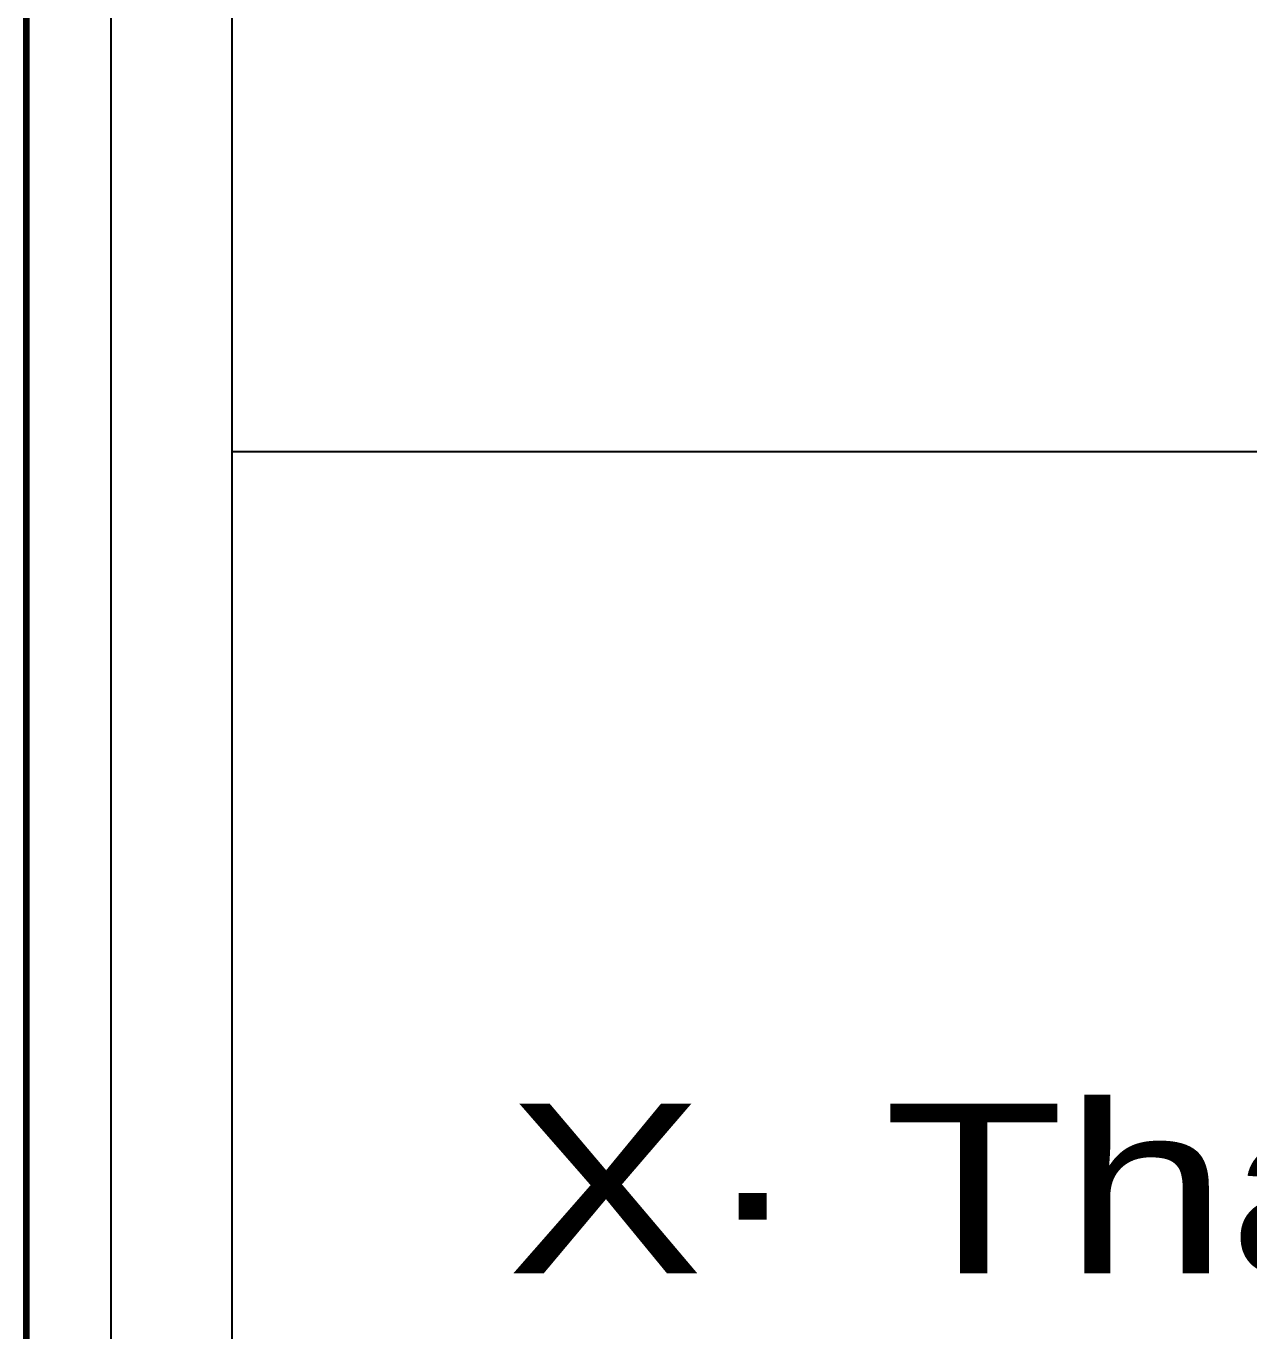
# Model space of a CAD drawing. Header units: metres. Extents: x 547915 to 556085, y 1814738 to 1822008.
# Drawn here: x 547915 to 548419, y 1818637 to 1819175 of the extents above; entities that cross this region are included whole.
import ezdxf
from ezdxf.enums import TextEntityAlignment as Align

# ---------------------------------------------------------------- set-up
doc = ezdxf.new("R2010")
doc.units = ezdxf.units.M
doc.header["$LTSCALE"] = 1.6
doc.layers.add('48', color=7, linetype='Continuous')
doc.layers.add('54', color=7, linetype='Continuous', lineweight=25)
doc.layers.add('63', color=7, linetype='Continuous', lineweight=40)

msp = doc.modelspace()

# ---------------------------------------------------------------- linework, layer by layer
at = {"layer": '54'}
for p, q in [((548000, 1817000), (548000, 1820000)), ((548000, 1819000), (556000, 1819000))]:
    msp.add_line(p, q, dxfattribs=at)
at = {"layer": '63', "lineweight": 106}
msp.add_lwpolyline([(547915, 1814915), (556085, 1814915), (556085, 1821485), (547915, 1821485)], close=True, dxfattribs=at)
at = {"layer": '63', "lineweight": 25}
msp.add_lwpolyline([(547950, 1814950), (556050, 1814950), (556050, 1821450), (547950, 1821450)], close=True, dxfattribs=at)

# ---------------------------------------------------------------- texts
at = {"layer": '48', "width": 1.3}
msp.add_text('X· Thanh', height=70, dxfattribs=at).set_placement((548363.52, 1818661.13), align=Align.CENTER)

doc.saveas('drawing.dxf')
